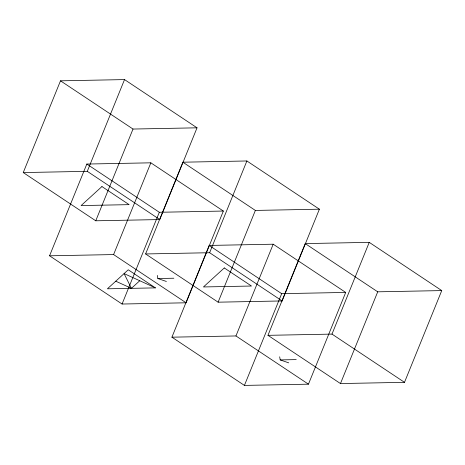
<?xml version="1.0" encoding="UTF-8"?>
<svg xmlns="http://www.w3.org/2000/svg" width="465" height="465" viewBox="0 0 465 465"><rect width="100%" height="100%" fill="white"/><g stroke="black" fill="none" stroke-linecap="round" stroke-linejoin="round"><path stroke-width="0.7" d="M23.25 172.567L60.502 80.823L124.533 79.591L197.038 127.817L159.786 219.561L95.755 220.794L23.25 172.567L87.281 171.335L159.786 219.561M49.563 255.802L86.816 164.052L150.846 162.82L223.351 211.046L186.099 302.796L122.068 304.029L49.563 255.802L113.588 254.57L186.099 302.796M87.281 171.335L124.533 79.591M95.755 220.794L133.013 129.049L197.038 127.817M113.588 254.57L150.846 162.82M122.068 304.029L159.321 212.278L223.351 211.046M145.603 253.954L182.861 162.204L246.886 160.971L319.397 209.198L282.139 300.948L218.114 302.18L145.603 253.954L209.634 252.722L282.139 300.948M171.916 337.183L209.169 245.439L273.199 244.206L345.704 292.433L308.452 384.177L244.421 385.409L171.916 337.183L235.947 335.951L308.452 384.177M209.634 252.722L246.886 160.971M218.114 302.18L255.366 210.43L319.397 209.198M235.947 335.951L273.199 244.206M244.421 385.409L281.68 293.665L345.704 292.433M267.962 335.335L305.214 243.59L369.245 242.358L441.75 290.584L404.498 382.329L340.467 383.561L267.962 335.335L331.987 334.103L404.498 382.329M331.987 334.103L369.245 242.358M340.467 383.561L377.72 291.817L441.75 290.584M115.744 281.197L131.426 288.341L139.756 280.738M157.315 275.437L157.85 278.529L173.852 278.221M155.438 287.876L107.415 288.8L128.247 269.793L155.438 287.876L124.079 273.594L131.426 288.341M279.674 356.818L280.203 359.91L296.211 359.602M157.85 278.529L166.383 281.465M280.203 359.91L288.736 362.851M60.502 80.823L133.013 129.049M182.861 162.204L255.366 210.43M305.214 243.59L377.72 291.817M86.816 164.052L159.321 212.278M209.169 245.439L281.68 293.665M101.934 186.558L81.102 205.571L129.125 204.647L101.934 186.558M224.287 267.945L203.455 286.952L251.478 286.027L224.287 267.945"/></g></svg>
